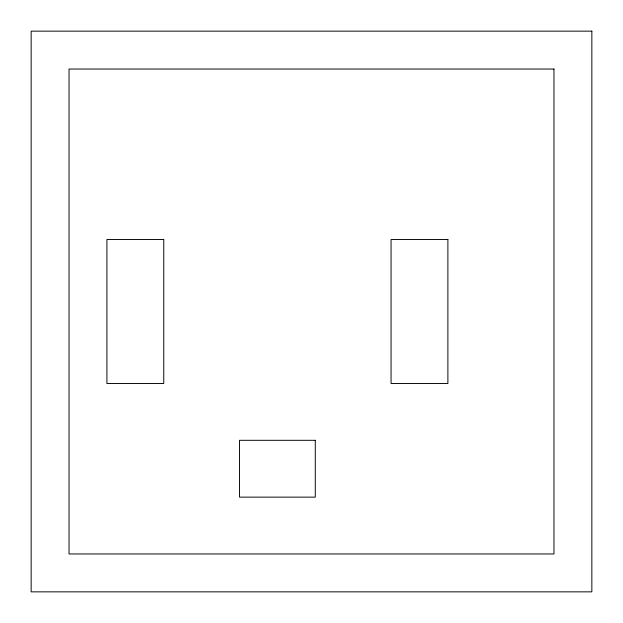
<?xml version="1.0" encoding="UTF-8"?>
<svg xmlns="http://www.w3.org/2000/svg" width="623" height="623" viewBox="0 0 623 623"><rect width="100%" height="100%" fill="white"/><g stroke="black" fill="none" stroke-linecap="round" stroke-linejoin="round"><path stroke-width="0.93" d="M591.85 31.15L31.15 31.15L31.15 591.85L591.85 591.85L591.85 31.15M553.964 69.036L69.036 69.036L69.036 553.964L553.964 553.964L553.964 69.036M163.748 239.52L106.922 239.52L106.922 383.48L163.748 383.48L163.748 239.52M447.89 239.52L391.057 239.52L391.057 383.48L447.89 383.48L447.89 239.52M315.285 440.313L239.52 440.313L239.52 497.138L315.285 497.138L315.285 440.313"/></g></svg>
